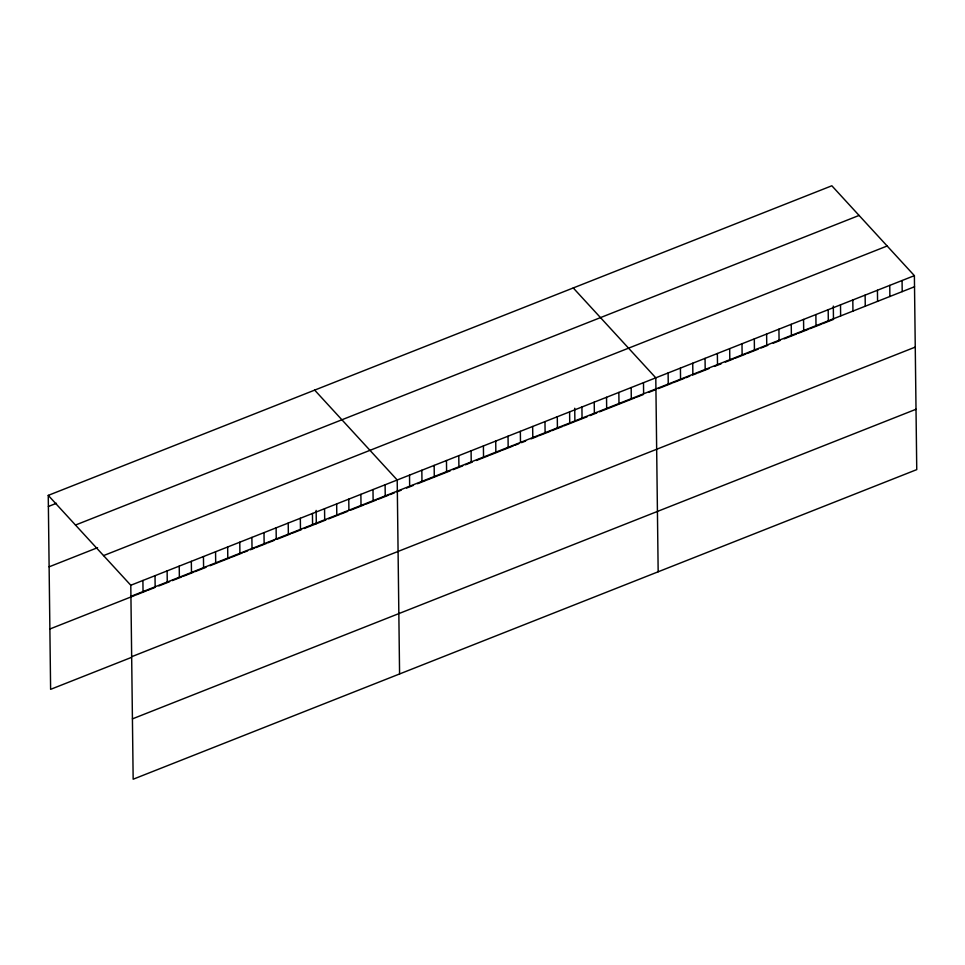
<?xml version="1.0" encoding="UTF-8"?>
<svg xmlns="http://www.w3.org/2000/svg" width="965" height="965" viewBox="0 0 965 965"><rect width="100%" height="100%" fill="white"/><g stroke="black" fill="none" stroke-linecap="round" stroke-linejoin="round"><path stroke-width="1.45" d="M48.25 495.383L831.842 185.775L914.386 275.652L916.75 469.617L133.158 779.225L130.794 585.26L48.25 495.383L50.614 689.348L131.349 657.442M48.383 506.48L56.465 503.296M75.487 525.044L859.079 215.436M49.118 566.829L97.561 547.686M103.557 555.599L887.137 246.003M130.794 585.26L914.386 275.652M130.926 596.358L914.518 286.75M49.878 628.999L134.654 595.502M135.993 594.971L146.764 590.725M148.103 590.194L154.834 587.528M158.875 585.936L169.635 581.678M172.325 580.616L181.746 576.901M183.097 576.37L193.856 572.112M195.207 571.582L205.967 567.323M210.008 565.731L218.078 562.547M219.429 562.016L230.189 557.758M231.528 557.227L242.299 552.969M243.638 552.438L247.679 550.846M250.369 549.785L254.41 548.192M255.749 547.662L266.521 543.404M267.86 542.873L274.591 540.219M277.281 539.145L290.742 533.838M292.081 533.307L301.502 529.58M304.192 528.518L325.881 519.954M328.619 518.868L339.559 514.538M340.935 514.007L347.774 511.305M350.512 510.22L364.191 504.816M365.554 504.273L376.507 499.942M377.87 499.412L388.811 495.081M390.186 494.538L394.287 492.922M397.025 491.836L401.126 490.22M406.603 488.061L413.442 485.347M417.543 483.73L425.758 480.486M427.121 479.943L438.074 475.624M439.437 475.082L450.39 470.751M453.116 469.678L462.693 465.89M465.432 464.804L472.271 462.102M476.384 460.486L488.688 455.625M490.063 455.082L501.004 450.752M502.379 450.209L513.32 445.89M514.683 445.348L518.796 443.731M521.534 442.645L525.635 441.029M531.112 438.858L537.951 436.156M539.314 435.613L550.255 431.295M551.63 430.752L562.571 426.433M563.946 425.891L574.887 421.56L574.73 408.243M576.262 421.017L587.202 416.699M589.941 415.613L596.78 412.911M599.518 411.838L635.091 397.773M636.454 397.242L643.293 394.54M648.77 392.369L655.609 389.667M658.347 388.593L672.026 383.177M673.401 382.647L684.342 378.316M685.705 377.773L689.818 376.157M692.556 375.071L696.658 373.455M698.021 372.912L708.973 368.582M714.438 366.423L721.277 363.721M725.391 362.104L733.593 358.859M734.968 358.317L745.909 353.986M747.284 353.455L758.225 349.125M760.963 348.039L767.802 345.337M773.279 343.178L780.118 340.476M784.219 338.86L796.535 333.987M797.898 333.444L808.851 329.125M810.214 328.582L821.155 324.264M822.53 323.721L833.471 319.391L833.314 306.074M131.662 656.707L915.254 347.098M132.422 718.877L916.014 409.269M573.258 287.956L655.79 377.822L658.166 571.787M314.674 390.125L397.206 479.991L399.582 673.956M902.07 280.526L902.203 291.611M889.754 285.387L889.887 296.484M877.438 290.248L877.571 301.345M865.123 295.121L865.267 306.207M852.807 299.982L852.951 311.08M840.503 304.844L840.636 315.941M828.187 309.717L828.32 320.802M815.871 314.578L816.004 325.675M803.555 319.439L803.688 330.537M791.24 324.312L791.384 335.398M778.936 329.174L779.069 340.271M766.62 334.035L766.753 345.132M754.304 338.908L754.437 349.993M741.989 343.769L742.121 354.867M729.673 348.63L729.817 359.728M717.369 353.504L717.502 364.589M705.053 358.365L705.186 369.462M692.737 363.226L692.87 374.324M680.422 368.099L680.554 379.185M668.106 372.96L668.25 384.058M643.486 382.695L643.619 393.78M631.17 387.556L631.303 398.654M618.855 392.417L618.987 403.515M606.539 397.291L606.671 408.376M594.223 402.152L594.368 413.249M581.919 407.013L582.052 418.11M569.603 411.886L569.736 422.972M557.288 416.747L557.42 427.845M544.972 421.608L545.104 432.706M532.656 426.482L532.801 437.567M520.352 431.343L520.485 442.44M508.036 436.204L508.169 447.302M495.721 441.077L495.853 452.163M483.405 445.939L483.537 457.036M471.089 450.8L471.222 461.897M458.773 455.673L458.918 466.77M446.469 460.534L446.602 471.632M434.154 465.395L434.286 476.493M421.838 470.269L421.97 481.366M409.522 475.13L409.655 486.227M385.095 484.78L385.24 495.877M372.985 489.569L373.129 500.666M360.886 494.345L361.019 505.443M348.775 499.134L348.908 510.232M336.664 503.923L336.797 515.02M324.554 508.7L324.686 519.797M316.146 510.413L316.303 523.73M312.443 513.489L312.576 524.586M300.332 518.277L300.465 529.375M288.221 523.054L288.354 534.152M276.111 527.843L276.243 538.94M264 532.632L264.133 543.729M251.889 537.409L252.022 548.506M239.778 542.197L239.911 553.295M227.668 546.986L227.8 558.084M215.557 551.763L215.69 562.86M203.446 556.552L203.591 567.649M191.335 561.341L191.48 572.438M179.225 566.117L179.369 577.215M167.114 570.906L167.259 582.004M155.015 575.695L155.148 586.792M142.904 580.472L143.037 591.569"/></g></svg>
